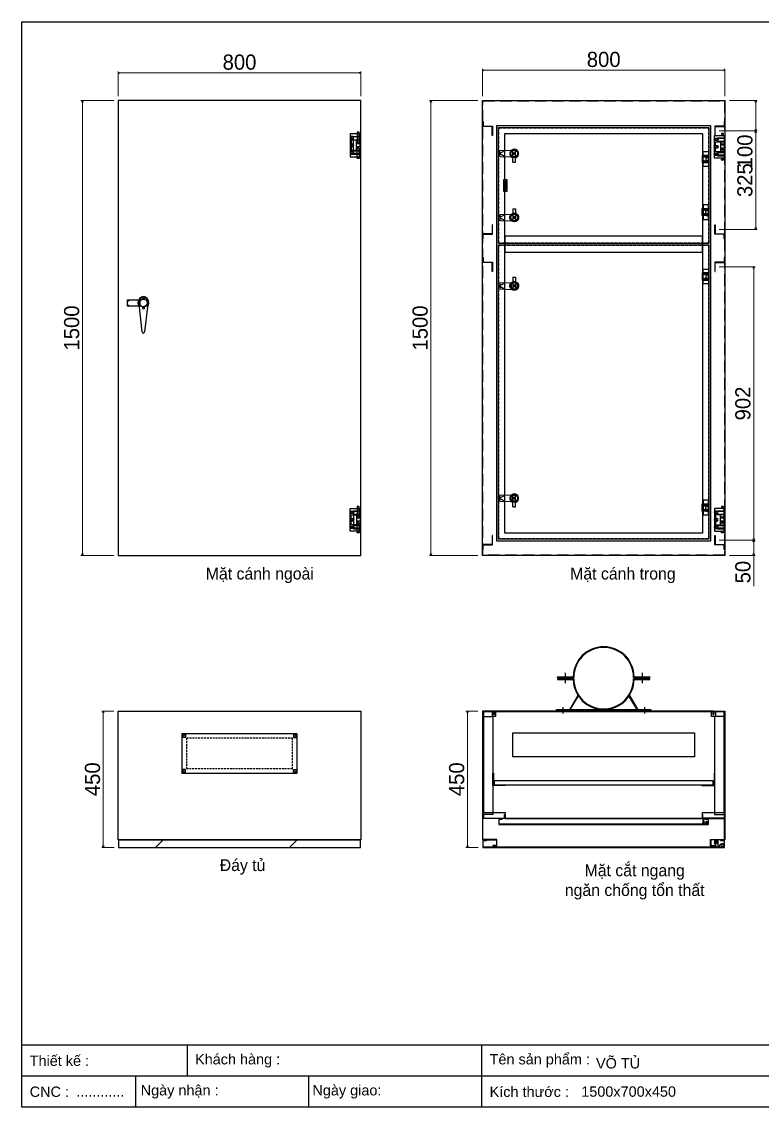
# Model space of a CAD drawing. Header units: millimetres. Extents: x 0 to 5063, y 0 to 3580.
# Drawn here: x 0 to 2443, y 0 to 3580 of the extents above; entities that cross this region are included whole.
import ezdxf

# ---------------------------------------------------------------- set-up
doc = ezdxf.new("R2010")
doc.units = ezdxf.units.MM
for name, pattern in [('HIDDEN', [9.525, 6.35, -3.175]), ('HIDDEN2', [4.7625, 3.175, -1.5875]), ('HIDDENX2', [19.05, 12.7, -6.35])]:
    doc.linetypes.add(name, pattern=pattern)
for name, color, linetype in [('DIM', 253, 'Continuous'), ('Ghi chu', 7, 'Continuous'), ('HEATER', 1, 'Continuous')]:
    doc.layers.add(name, color=color, linetype=linetype)
doc.styles.add('Arial', font='arial.ttf')
doc.dimstyles.new('CNC', dxfattribs={"dimtxt": 50, "dimasz": 5, "dimexe": 5, "dimexo": 15, "dimgap": 10, "dimtad": 1, "dimdec": 0, "dimtxsty": 'Standard', "dimblk": 'OPEN30', "dimcen": 10, "dimclrd": 5, "dimclre": 5, "dimclrt": 3, "dimazin": 3, "dimtfac": 1, "dimtdec": 0, "dimtmove": 0, "dimatfit": 3, "dimldrblk": 'ARCHTICK', "dimlwd": 9, "dimlwe": 9})

# ---------------------------------------------------------------- blocks, each defined once
blk = doc.blocks.new('*D3')
at = {"color": 5, "lineweight": 9, "ltscale": 3, "transparency": 16777216}
for p, q in [((1519.8, 3334.9), (1519.8, 3424.8)), ((1524.8, 3419.8), (2314.8, 3419.8)), ((2319.8, 3334.9), (2319.8, 3424.8))]:
    blk.add_line(p, q, dxfattribs=at)
at = {"color": 0, "linetype": 'ByBlock', "lineweight": -2}
for p, q in [((1519.8, 3419.8), (1524.8, 3421.1)), ((1524.8, 3418.5), (1519.8, 3419.8)), ((1519.8, 3419.8), (1524.8, 3419.8)), ((2314.8, 3421.1), (2319.8, 3419.8)), ((2319.8, 3419.8), (2314.8, 3418.5)), ((2319.8, 3419.8), (2314.8, 3419.8))]:
    blk.add_line(p, q, dxfattribs=at)
at = {"layer": 'Defpoints', "color": 0, "ltscale": 3, "transparency": 16777216}
for p in [(2319.8, 3419.8), (1519.8, 3319.9), (2319.8, 3319.9)]:
    blk.add_point(p, dxfattribs=at)
at = {"color": 3, "ltscale": 3, "transparency": 16777216, "insert": (1919.8, 3455.3), "char_height": 50, "attachment_point": 5}
blk.add_mtext('800', dxfattribs=at)
blk = doc.blocks.new('_ArchTick')
at = {"color": 0, "const_width": 0.15}
blk.add_lwpolyline([(-0.5, -0.5), (0.5, 0.5)], dxfattribs=at)
blk = doc.blocks.new('_Open30')
at = {"color": 0, "linetype": 'ByBlock', "lineweight": -2}
for p, q in [((-1, 0.27), (0, 0)), ((0, 0), (-1, -0.27)), ((0, 0), (-1, 0))]:
    blk.add_line(p, q, dxfattribs=at)
blk = doc.blocks.new('*D4')
at = {"color": 5, "lineweight": 9, "ltscale": 3, "transparency": 16777216}
for p, q in [((1504.8, 3319.9), (1345, 3319.9)), ((1350, 3314.9), (1350, 1824.9)), ((1504.8, 1819.9), (1345, 1819.9))]:
    blk.add_line(p, q, dxfattribs=at)
at = {"color": 0, "linetype": 'ByBlock', "lineweight": -2}
for p, q in [((1348.6, 3314.9), (1350, 3319.9)), ((1350, 3319.9), (1351.3, 3314.9)), ((1350, 3319.9), (1350, 3314.9)), ((1350, 1819.9), (1348.6, 1824.9)), ((1351.3, 1824.9), (1350, 1819.9)), ((1350, 1819.9), (1350, 1824.9))]:
    blk.add_line(p, q, dxfattribs=at)
at = {"layer": 'Defpoints', "color": 0, "ltscale": 3, "transparency": 16777216}
for p in [(1519.8, 3319.9), (1350, 1819.9), (1519.8, 1819.9)]:
    blk.add_point(p, dxfattribs=at)
at = {"color": 3, "ltscale": 3, "transparency": 16777216, "insert": (1314.5, 2569.9), "char_height": 50, "attachment_point": 5, "rotation": 90}
blk.add_mtext('1500', dxfattribs=at)
blk = doc.blocks.new('ovan6x9')
at = {"color": 2}
for p, q in [((2, 6), (8, 6)), ((2, 0), (8, 0))]:
    blk.add_line(p, q, dxfattribs=at)
for centre, start, end in [((2, 3), 90, 270), ((8, 3), 270, 90)]:
    blk.add_arc(centre, 3, start, end, dxfattribs=at)
blk = doc.blocks.new('HL036-1-1')
at = {"color": 1}
blk.add_line((9.5, 36.2), (9.5, 12.2), dxfattribs=at)
for points in [[(-2.5, 12.2), (17.5, 12.2), (17.5, 36.2), (-2.5, 36.2)], [(0, 48.5), (17.5, 48.5), (17.5, 0), (0, 0)]]:
    blk.add_lwpolyline(points, close=True, dxfattribs=at)
for centre, radius in [((3.5, 31.8), 2), ((3.5, 16.8), 2), ((12.7, 32.5), 2.5), ((12.7, 16), 2.5)]:
    blk.add_circle(centre, radius, dxfattribs=at)
blk = doc.blocks.new('*D5')
at = {"color": 5, "lineweight": 9, "ltscale": 3, "transparency": 16777216}
for p, q in [((2334.8, 3319.9), (2426.3, 3319.9)), ((2421.3, 3314.9), (2421.3, 3224.9)), ((2301.2, 3219.9), (2426.3, 3219.9)), ((2421.3, 3219.9), (2421.3, 3089.3))]:
    blk.add_line(p, q, dxfattribs=at)
at = {"color": 0, "linetype": 'ByBlock', "lineweight": -2}
for p, q in [((2420, 3314.9), (2421.3, 3319.9)), ((2421.3, 3319.9), (2422.7, 3314.9)), ((2421.3, 3319.9), (2421.3, 3314.9)), ((2421.3, 3219.9), (2420, 3224.9)), ((2422.7, 3224.9), (2421.3, 3219.9)), ((2421.3, 3219.9), (2421.3, 3224.9))]:
    blk.add_line(p, q, dxfattribs=at)
at = {"layer": 'Defpoints', "color": 0, "ltscale": 3, "transparency": 16777216}
for p in [(2319.8, 3319.9), (2286.2, 3219.9), (2421.3, 3219.9)]:
    blk.add_point(p, dxfattribs=at)
at = {"color": 3, "ltscale": 3, "transparency": 16777216, "insert": (2385.8, 3152.1), "char_height": 50, "attachment_point": 5, "rotation": 90}
blk.add_mtext('100', dxfattribs=at)
blk = doc.blocks.new('*D6')
at = {"color": 5, "lineweight": 9, "ltscale": 3, "transparency": 16777216}
for p, q in [((2301.2, 3219.9), (2426.3, 3219.9)), ((2421.3, 3214.9), (2421.3, 2899.9)), ((2301.2, 2894.9), (2426.3, 2894.9))]:
    blk.add_line(p, q, dxfattribs=at)
at = {"color": 0, "linetype": 'ByBlock', "lineweight": -2}
for p, q in [((2420, 3214.9), (2421.3, 3219.9)), ((2421.3, 3219.9), (2422.7, 3214.9)), ((2421.3, 3219.9), (2421.3, 3214.9)), ((2421.3, 2894.9), (2420, 2899.9)), ((2422.7, 2899.9), (2421.3, 2894.9)), ((2421.3, 2894.9), (2421.3, 2899.9))]:
    blk.add_line(p, q, dxfattribs=at)
at = {"layer": 'Defpoints', "color": 0, "ltscale": 3, "transparency": 16777216}
for p in [(2286.2, 3219.9), (2286.2, 2894.9), (2421.3, 2894.9)]:
    blk.add_point(p, dxfattribs=at)
at = {"color": 3, "ltscale": 3, "transparency": 16777216, "insert": (2385.8, 3057.4), "char_height": 50, "attachment_point": 5, "rotation": 90}
blk.add_mtext('325', dxfattribs=at)
blk = doc.blocks.new('*D7')
at = {"color": 5, "lineweight": 9, "ltscale": 3, "transparency": 16777216}
for p, q in [((2301.2, 1869.9), (2419.7, 1869.9)), ((2414.7, 1864.9), (2414.7, 1824.9)), ((2334.8, 1819.9), (2419.7, 1819.9)), ((2414.7, 1819.9), (2414.7, 1719))]:
    blk.add_line(p, q, dxfattribs=at)
at = {"color": 0, "linetype": 'ByBlock', "lineweight": -2}
for p, q in [((2413.4, 1864.9), (2414.7, 1869.9)), ((2414.7, 1869.9), (2416.1, 1864.9)), ((2414.7, 1869.9), (2414.7, 1864.9)), ((2414.7, 1819.9), (2413.4, 1824.9)), ((2416.1, 1824.9), (2414.7, 1819.9)), ((2414.7, 1819.9), (2414.7, 1824.9))]:
    blk.add_line(p, q, dxfattribs=at)
at = {"layer": 'Defpoints', "color": 0, "ltscale": 3, "transparency": 16777216}
for p in [(2286.2, 1869.9), (2414.7, 1869.9), (2319.8, 1819.9)]:
    blk.add_point(p, dxfattribs=at)
at = {"color": 3, "ltscale": 3, "transparency": 16777216, "insert": (2379.2, 1764.8), "char_height": 50, "attachment_point": 5, "rotation": 90}
blk.add_mtext('50', dxfattribs=at)
blk = doc.blocks.new('*D8')
at = {"color": 5, "lineweight": 9, "ltscale": 3, "transparency": 16777216}
for p, q in [((2301.2, 2771.9), (2419.7, 2771.9)), ((2414.7, 1874.9), (2414.7, 2766.9)), ((2301.2, 1869.9), (2419.7, 1869.9))]:
    blk.add_line(p, q, dxfattribs=at)
at = {"color": 0, "linetype": 'ByBlock', "lineweight": -2}
for p, q in [((2413.4, 2766.9), (2414.7, 2771.9)), ((2414.7, 2771.9), (2416.1, 2766.9)), ((2414.7, 2771.9), (2414.7, 2766.9)), ((2414.7, 1869.9), (2413.4, 1874.9)), ((2416.1, 1874.9), (2414.7, 1869.9)), ((2414.7, 1869.9), (2414.7, 1874.9))]:
    blk.add_line(p, q, dxfattribs=at)
at = {"layer": 'Defpoints', "color": 0, "ltscale": 3, "transparency": 16777216}
for p in [(2286.2, 2771.9), (2414.7, 2771.9), (2286.2, 1869.9)]:
    blk.add_point(p, dxfattribs=at)
at = {"color": 3, "ltscale": 3, "transparency": 16777216, "insert": (2379.2, 2320.9), "char_height": 50, "attachment_point": 5, "rotation": 90}
blk.add_mtext('902', dxfattribs=at)
blk = doc.blocks.new('HL011-1-6')
at = {"color": 1}
for p, q in [((29.5, 81), (22.5, 81)), ((22.5, 81), (22.5, 78)), ((23.5, 78), (22.5, 78)), ((23.5, 75), (22.5, 75)), ((23.5, 75), (23.5, 78)), ((29.5, 78), (28.5, 78)), ((28.5, 75), (28.5, 78)), ((28.5, 75), (29.5, 75)), ((29.5, 78), (29.5, 81)), ((11, 56), (11, 54)), ((11, 56), (32, 56)), ((20, 54), (20, 21)), ((20, 47), (32, 47)), ((32, 42.5), (20, 42.5)), ((22.5, 56), (22.5, 54)), ((23.1, 47), (24, 44)), ((24, 44), (28, 44)), ((28.9, 47), (28, 44)), ((29.5, 54), (29.5, 56)), ((11, 21), (11, 19)), ((11, 19), (32, 19)), ((32, 32.5), (20, 32.5)), ((20, 28), (32, 28)), ((22.5, 19), (22.5, 21)), ((23.5, 0), (22.5, 0)), ((23.1, 28), (24, 31)), ((23.5, 0), (23.5, -3)), ((24, 31), (28, 31)), ((28.9, 28), (28, 31)), ((28.5, 0), (28.5, -3)), ((28.5, 0), (29.5, 0)), ((29.5, 21), (29.5, 19)), ((22.5, -6), (22.5, -3)), ((23.5, -3), (22.5, -3)), ((29.5, -6), (22.5, -6)), ((29.5, -3), (28.5, -3)), ((29.5, -3), (29.5, -6))]:
    blk.add_line(p, q, dxfattribs=at)
for points in [[(32, 19), (32, 0), (0, 0), (0, 75), (32, 75), (32, 56)], [(32, 28), (32, 21), (3, 21), (3, 54), (32, 54), (32, 47)], [(32, 42.5), (32, 32.5)]]:
    blk.add_lwpolyline(points, dxfattribs=at)
for points in [[(10, 67), (32, 67), (32, 65), (10, 65)], [(10, 8), (32, 8), (32, 10), (10, 10)]]:
    blk.add_lwpolyline(points, close=True, dxfattribs=at)
for centre in [(5.5, 62.5), (5.5, 37.5), (5.5, 12.5)]:
    blk.add_circle(centre, 3, dxfattribs=at)
blk = doc.blocks.new('*D9')
at = {"color": 0, "linetype": 'ByBlock', "lineweight": -2}
for p, q in [((318.5, 3410.9), (323.5, 3412.2)), ((323.5, 3409.6), (318.5, 3410.9)), ((318.5, 3410.9), (323.5, 3410.9)), ((1113.5, 3412.2), (1118.5, 3410.9)), ((1118.5, 3410.9), (1113.5, 3409.6)), ((1118.5, 3410.9), (1113.5, 3410.9))]:
    blk.add_line(p, q, dxfattribs=at)
at = {"layer": 'Defpoints', "color": 0, "transparency": 16777216}
for p in [(1118.5, 3410.9), (318.5, 3319.9), (1118.5, 3319.9)]:
    blk.add_point(p, dxfattribs=at)
at = {"layer": 'DIM', "color": 5, "lineweight": 9, "transparency": 16777216}
for p, q in [((318.5, 3334.9), (318.5, 3415.9)), ((323.5, 3410.9), (1113.5, 3410.9)), ((1118.5, 3334.9), (1118.5, 3415.9))]:
    blk.add_line(p, q, dxfattribs=at)
at = {"layer": 'DIM', "color": 3, "transparency": 16777216, "insert": (718.5, 3446.4), "char_height": 50, "attachment_point": 5}
blk.add_mtext('800', dxfattribs=at)
blk = doc.blocks.new('*D10')
at = {"color": 0, "linetype": 'ByBlock', "lineweight": -2}
for p, q in [((199.2, 3314.9), (200.5, 3319.9)), ((200.5, 3319.9), (201.9, 3314.9)), ((200.5, 3319.9), (200.5, 3314.9)), ((200.5, 1819.9), (199.2, 1824.9)), ((201.9, 1824.9), (200.5, 1819.9)), ((200.5, 1819.9), (200.5, 1824.9))]:
    blk.add_line(p, q, dxfattribs=at)
at = {"layer": 'Defpoints', "color": 0, "transparency": 16777216}
for p in [(318.5, 3319.9), (200.5, 1819.9), (318.5, 1819.9)]:
    blk.add_point(p, dxfattribs=at)
at = {"layer": 'DIM', "color": 5, "lineweight": 9, "transparency": 16777216}
for p, q in [((303.5, 3319.9), (195.5, 3319.9)), ((200.5, 3314.9), (200.5, 1824.9)), ((303.5, 1819.9), (195.5, 1819.9))]:
    blk.add_line(p, q, dxfattribs=at)
at = {"layer": 'DIM', "color": 3, "transparency": 16777216, "insert": (165, 2569.9), "char_height": 50, "attachment_point": 5, "rotation": 90}
blk.add_mtext('1500', dxfattribs=at)
blk = doc.blocks.new('MS308-2-1')
at = {"color": 1}
for p, q in [((-53, 4.6), (-46, 10)), ((-13.3, -14.2), (-13.3, 6.7)), ((-12.3, 6.7), (-12.3, -6.9)), ((12.3, 6.7), (12.3, -6.9)), ((13.3, 6.7), (13.3, -14.2)), ((-53, -4.6), (-46, -10)), ((-4, -95), (-13.3, -14.2)), ((13.3, -14.2), (4, -95))]:
    blk.add_line(p, q, dxfattribs=at)
blk.add_lwpolyline([(-15.8, -10), (-53, -10), (-53, 10), (-15.8, 10)], dxfattribs=at)
for centre, radius, start, end in [((0, 6.7), 13.3, 0, 180), ((0, 6.7), 12.3, 0, 180), ((0, 5.9), 17.7, 226.184, 313.816), ((0, -95), 4, 180, 0)]:
    blk.add_arc(centre, radius, start, end, dxfattribs=at)
blk.add_ellipse((0, 0), major_axis=(0, 21), ratio=0.857143, start_param=3.972003, end_param=8.594367, dxfattribs=at)
blk = doc.blocks.new('HL011-1-3')
at = {"color": 1}
for p, q in [((29.5, 81), (22.5, 81)), ((22.5, 81), (22.5, 78)), ((23.5, 78), (22.5, 78)), ((22.5, 75), (22.5, 49)), ((23.5, 75), (22.5, 75)), ((23.5, 75), (23.5, 78)), ((29.5, 78), (28.5, 78)), ((28.5, 75), (28.5, 78)), ((28.5, 75), (29.5, 75)), ((29.5, 78), (29.5, 81)), ((29.5, 49), (29.5, 75)), ((11, 56), (11, 19)), ((11, 56), (32, 56)), ((20, 54), (20, 21)), ((20, 47), (32, 47)), ((32, 42.5), (20, 42.5)), ((22.5, 49), (24, 44)), ((24, 44), (28, 44)), ((29.5, 49), (28, 44)), ((11, 19), (32, 19)), ((32, 32.5), (20, 32.5)), ((20, 28), (32, 28)), ((22.5, 26), (24, 31)), ((22.5, 0), (22.5, 26)), ((23.5, 0), (22.5, 0)), ((23.5, 0), (23.5, -3)), ((24, 31), (28, 31)), ((29.5, 26), (28, 31)), ((28.5, 0), (28.5, -3)), ((28.5, 0), (29.5, 0)), ((29.5, 26), (29.5, 0)), ((22.5, -6), (22.5, -3)), ((23.5, -3), (22.5, -3)), ((29.5, -6), (22.5, -6)), ((29.5, -3), (28.5, -3)), ((29.5, -3), (29.5, -6))]:
    blk.add_line(p, q, dxfattribs=at)
for points in [[(32, 19), (32, 0), (0, 0), (0, 75), (32, 75), (32, 56)], [(32, 28), (32, 21), (3, 21), (3, 54), (32, 54), (32, 47)], [(32, 42.5), (32, 32.5)]]:
    blk.add_lwpolyline(points, dxfattribs=at)
for points in [[(10, 67), (32, 67), (32, 65), (10, 65)], [(10, 8), (32, 8), (32, 10), (10, 10)]]:
    blk.add_lwpolyline(points, close=True, dxfattribs=at)
for centre in [(5.5, 62.5), (5.5, 37.5), (5.5, 12.5)]:
    blk.add_circle(centre, 3, dxfattribs=at)
blk = doc.blocks.new('SDGFGHGHG')
at = {"layer": 'HEATER'}
for p, q in [((860892.9, 570780.5), (860931.6, 570782)), ((860892.9, 570760.5), (860892.9, 570780.5)), ((860892.9, 570771.9), (860906.3, 570778.7)), ((860892.9, 570769.1), (860906.3, 570762.4)), ((860892.9, 570760.5), (860931.6, 570759.1)), ((860935.9, 570742), (860935.9, 570784.3)), ((860937.5, 570771.3), (860939.5, 570771.3)), ((860937.5, 570769.8), (860939.5, 570769.8)), ((860939.5, 570773.5), (860939.5, 570771.3)), ((860939.5, 570769.8), (860939.5, 570767.6)), ((860941.3, 570773.5), (860941.3, 570771.3)), ((860941.3, 570771.3), (860943.4, 570771.3)), ((860941.3, 570769.8), (860941.3, 570767.6)), ((860941.3, 570769.8), (860943.4, 570769.8)), ((860944.9, 570742), (860944.9, 570784.3)), ((860935.9, 570742), (860944.9, 570742))]:
    blk.add_line(p, q, dxfattribs=at)
blk.add_circle((860940.4, 570770.5), 3.08, dxfattribs=at)
blk.add_arc((860940.4, 570770.5), 14.5, 288.08, 251.92, dxfattribs=at)
blk = doc.blocks.new('SĐFHGGH')
at = {"layer": 'HEATER'}
for points in [[(860943.4, 570717), (860943.4, 570718.4), (860937.4, 570718.4), (860937.4, 570717)], [(860928.8, 570702.4), (860927.4, 570702.4), (860927.4, 570708.4), (860928.8, 570708.4)], [(860943.4, 570693.8), (860943.4, 570692.4), (860937.4, 570692.4), (860937.4, 570693.8)], [(860952.1, 570702.4), (860953.4, 570702.4), (860953.4, 570708.4), (860952.1, 570708.4)]]:
    blk.add_lwpolyline(points, dxfattribs=at)
for start, end in [(104.4775, 165.5225), (14.4775, 75.5225), (194.4775, 255.5225), (284.4775, 345.5225)]:
    blk.add_arc((860940.4, 570705.4), 12, start, end, dxfattribs=at)
blk = doc.blocks.new('MS722')
for name, p in [('SDGFGHGHG', (-860940.4, -570770.5)), ('SĐFHGGH', (-860940.4, -570705.4))]:
    blk.add_blockref(name, p)
blk = doc.blocks.new('KHUNG CHUẨN')
at = {"color": 7}
for p, q in [((19889.2, -28535.2), (16919.2, -28535.2)), ((17239.2, -28535.2), (17239.2, -28595.2)), ((17809.2, -28535.2), (17809.2, -28655.2)), ((18939.2, -28595.2), (16919.2, -28595.2)), ((17139.2, -28595.2), (17139.2, -28655.2)), ((17474.2, -28595.2), (17474.2, -28655.2))]:
    blk.add_line(p, q, dxfattribs=at)
blk.add_lwpolyline([(16919.2, -26555.2), (19889.2, -26555.2), (19889.2, -28655.2), (16919.2, -28655.2)], close=True, dxfattribs=at)
at = {"color": 2, "char_height": 20, "attachment_point": 4, "style": 'Arial'}
for s, insert, width in [('  Thiết kế :', (16919.2, -28565.2), 917.634), ('  Khách hàng :', (17239.2, -28565.2), 917.634), ('  Tên sản phẩm :', (17809.2, -28565.2), 917.634), ('  CNC :', (16919.2, -28625.2), 917.634), ('  Ngày nhận :', (17134, -28625.2), 556.651), ('  Ngày giao:', (17466.3, -28625.2), 556.651), ('  Kích thước :', (17809.2, -28625.2), 917.634)]:
    blk.add_mtext(s, dxfattribs=dict(at, insert=insert, width=width))
at = {"color": 3, "style": 'Arial'}
for tag, p in [('#01', (17055.6, -28580.1)), ('#02', (17431.4, -28580.1)), ('#03', (18030.6, -28580.1)), ('#08', (18751.7, -28580.1)), ('#10', (19064.8, -28580.1)), ('#04', (17024.8, -28634.6)), ('#05', (17308.5, -28633)), ('#06', (17632.7, -28633.7)), ('#07', (18002, -28634.7)), ('#09', (18753.8, -28632.6)), ('#11', (19060.3, -28625.7)), ('#12', (19806.5, -28628.9))]:
    blk.add_attdef(tag, p, '', height=20, dxfattribs=at)
blk = doc.blocks.new('*D12')
at = {"color": 0, "linetype": 'ByBlock', "lineweight": -2}
for p, q in [((267.9, 1301.8), (269.2, 1306.8)), ((269.2, 1306.8), (270.6, 1301.8)), ((269.2, 1306.8), (269.2, 1301.8)), ((269.2, 856.8), (267.9, 861.8)), ((270.6, 861.8), (269.2, 856.8)), ((269.2, 856.8), (269.2, 861.8))]:
    blk.add_line(p, q, dxfattribs=at)
at = {"layer": 'Defpoints', "color": 0, "transparency": 16777216}
for p in [(318.5, 1306.8), (269.2, 856.8), (319.5, 856.8)]:
    blk.add_point(p, dxfattribs=at)
at = {"layer": 'DIM', "color": 5, "lineweight": 9, "transparency": 16777216}
for p, q in [((303.5, 1306.8), (264.2, 1306.8)), ((269.2, 1301.8), (269.2, 861.8)), ((304.5, 856.8), (264.2, 856.8))]:
    blk.add_line(p, q, dxfattribs=at)
at = {"layer": 'DIM', "color": 3, "transparency": 16777216, "insert": (233.7, 1081.8), "char_height": 50, "attachment_point": 5, "rotation": 90}
blk.add_mtext('450', dxfattribs=at)
blk = doc.blocks.new('*D13')
at = {"color": 0, "linetype": 'ByBlock', "lineweight": -2}
for p, q in [((1469.2, 1301.8), (1470.5, 1306.8)), ((1470.5, 1306.8), (1471.9, 1301.8)), ((1470.5, 1306.8), (1470.5, 1301.8)), ((1470.5, 856.8), (1469.2, 861.8)), ((1471.9, 861.8), (1470.5, 856.8)), ((1470.5, 856.8), (1470.5, 861.8))]:
    blk.add_line(p, q, dxfattribs=at)
at = {"layer": 'Defpoints', "color": 0, "transparency": 16777216}
for p in [(1519.8, 1306.8), (1470.5, 856.8), (1520.8, 856.8)]:
    blk.add_point(p, dxfattribs=at)
at = {"layer": 'DIM', "color": 5, "lineweight": 9, "transparency": 16777216}
for p, q in [((1504.8, 1306.8), (1465.5, 1306.8)), ((1470.5, 1301.8), (1470.5, 861.8)), ((1505.8, 856.8), (1465.5, 856.8))]:
    blk.add_line(p, q, dxfattribs=at)
at = {"layer": 'DIM', "color": 3, "transparency": 16777216, "insert": (1435, 1081.8), "char_height": 50, "attachment_point": 5, "rotation": 90}
blk.add_mtext('450', dxfattribs=at)
blk = doc.blocks.new('HL011-1-4')
h = blk.add_hatch()
h.set_pattern_fill('ANSI31', color=2, scale=0.5, style=0)
h.paths.add_polyline_path([(2.5, 0), (8.5, 0), (8.5, 12), (2.5, 12)])
at = {"color": 1}
for p, q in [((7, 23.5), (0, 10)), ((0, 0), (0, 10)), ((11, 0), (0, 0)), ((7, 23.5), (26, 23.5)), ((11, 0), (11, 19.5)), ((11, 19.5), (17, 19.5)), ((17, 19.5), (21.2, 13.9))]:
    blk.add_line(p, q, dxfattribs=at)
at = {"color": 2}
blk.add_lwpolyline([(2.5, 0), (2.5, 12), (8.5, 12), (8.5, 0)], dxfattribs=at)
at = {"color": 1}
blk.add_lwpolyline([(5.7, 21), (3, 21), (3, 23.5), (7, 23.5)], dxfattribs=at)
blk.add_circle((26, 17.5), 3.5, dxfattribs=at)
blk.add_arc((26, 17.5), 6, 216.8699, 90, dxfattribs=at)
blk = doc.blocks.new('HL036-1-2')
at = {"layer": 'Ghi chu', "color": 1}
for p, q in [((-3, 17.8), (-18.9, 17.8)), ((-18.9, 15.8), (-18.9, 17.8)), ((-12.1, 15.8), (-18.9, 15.8)), ((-16.4, 1), (-16.4, 14)), ((-15.6, 15), (-3.9, 17.7)), ((0, 0), (-15.4, 0)), ((-14.4, 3), (-14.4, 11.9)), ((0, 2), (-13.4, 2)), ((-13.1, 12.8), (-4.3, 9.8)), ((-6.2, 2), (-6.2, 0)), ((-1.2, 2), (-1.2, 0)), ((0, 0), (0, 2))]:
    blk.add_line(p, q, dxfattribs=at)
for radius in [4.1, 2.1]:
    blk.add_circle((-3, 13.7), radius, dxfattribs=at)
for centre, start, end in [((-15.4, 14), 102.9616, 180), ((-15.4, 1), 180, 270), ((-13.4, 11.9), 71.3254, 180), ((-13.4, 3), 180, 270)]:
    blk.add_arc(centre, 1, start, end, dxfattribs=at)
blk = doc.blocks.new('2565')
at = {"color": 5}
for p, q in [((168377, -2431.2), (168377, -2429.1)), ((168377, -2429.1), (168428.9, -2429.1)), ((168431, -2431.2), (168377, -2431.2)), ((168682.1, -2431.2), (168628.1, -2431.2)), ((168630.2, -2429.1), (168682.1, -2429.1)), ((168682.1, -2429.1), (168682.1, -2431.2)), ((168377, -2436.4), (168377, -2438.4)), ((168431, -2436.4), (168377, -2436.4)), ((168377, -2438.4), (168428.9, -2438.4)), ((168682.1, -2436.4), (168628.1, -2436.4)), ((168630.2, -2438.4), (168682.1, -2438.4)), ((168682.1, -2438.4), (168682.1, -2436.4)), ((168444.3, -2491.4), (168417.6, -2535.9)), ((168419.4, -2537), (168446.1, -2492.5)), ((168446.1, -2492.5), (168444.3, -2491.4)), ((168613.1, -2492.5), (168614.9, -2491.4)), ((168639.8, -2537), (168613.1, -2492.5)), ((168614.9, -2491.4), (168641.5, -2535.9)), ((168373.9, -2537), (168685.2, -2537)), ((168373.9, -2539.1), (168373.9, -2537)), ((168685.2, -2539.1), (168373.9, -2539.1)), ((168373.9, -2540.1), (168685.2, -2540.1)), ((168373.9, -2542.2), (168373.9, -2540.1)), ((168417.6, -2535.9), (168419.4, -2537)), ((168641.5, -2535.9), (168639.8, -2537)), ((168685.2, -2537), (168685.2, -2539.1)), ((168685.2, -2540.1), (168685.2, -2542.2)), ((168685.2, -2542.2), (168373.9, -2542.2))]:
    blk.add_line(p, q, dxfattribs=at)
at = {"color": 2}
for p, q in [((168403, -2416.6), (168403, -2450.9)), ((168656.1, -2416.6), (168656.1, -2450.9)), ((168394.7, -2529.2), (168394.7, -2550)), ((168664.5, -2529.2), (168664.5, -2550))]:
    blk.add_line(p, q, dxfattribs=at)
at = {"color": 5}
for centre, radius, start, end in [((168529.6, -2431.2), 100.7, 1.1814, 178.8186), ((168529.6, -2431.2), 98.6, 0, 180), ((168529.6, -2436.4), 100.7, 181.1814, 358.8186), ((168529.6, -2436.4), 98.6, 180, 0)]:
    blk.add_arc(centre, radius, start, end, dxfattribs=at)

msp = doc.modelspace()

# ---------------------------------------------------------------- hatches: boundary and pattern name
at = {"ltscale": 3}
h = msp.add_hatch(dxfattribs=at)
h.set_pattern_fill('ANSI31', color=256, style=0)
h.set_pattern_definition([(45, (239267.57582, -57687.41333), (-0.0883883476, 0.0883883476), [])])
h.paths.add_polyline_path([(1593.4, 3054.8), (1595.4, 3054.8), (1595.4, 3024.8), (1593.4, 3024.8)])
h = msp.add_hatch(dxfattribs=at)
h.set_pattern_fill('ANSI31', color=256, scale=200, style=0)
h.set_pattern_definition([(45, (26817775.5, 23329523.3), (-3535.5339, 3535.5339), [])])
h.paths.add_polyline_path([(528.5, 1231.8), (528.5, 1101.8), (908.5, 1101.8), (908.5, 1231.8)], flags=16)
h.paths.add_polyline_path([(318.5, 1306.8), (1118.5, 1306.8), (1118.5, 881.8), (318.5, 881.8)])
h = msp.add_hatch(dxfattribs=at)
h.set_pattern_fill('ANSI31', color=256, scale=100, angle=75, style=0)
h.set_pattern_definition([(195, (-7798760.2, 15963809), (323.52381, -1207.40728), [])])
h.paths.add_polyline_path([(528.5, 1231.8), (528.5, 1101.8), (908.5, 1101.8), (908.5, 1231.8)])
h = msp.add_hatch(dxfattribs=at)
h.set_pattern_fill('ANSI31', color=256, scale=50, angle=90, style=0)
h.set_pattern_definition([(225, (-5829880.84, 6704443.88), (220.970869, -220.970869), [])])
h.paths.add_polyline_path([(1117.5, 880.8), (319.5, 880.8), (319.5, 856.8), (1117.5, 856.8)])

# ---------------------------------------------------------------- linework, layer by layer
for points in [[(318.5, 1819.9), (1118.5, 1819.9), (1118.5, 3319.9), (318.5, 3319.9)], [(528.5, 1231.8), (528.5, 1101.8), (908.5, 1101.8), (908.5, 1231.8)]]:
    msp.add_lwpolyline(points, close=True)
for points in [[(1519.8, 3319.9), (2319.8, 3319.9), (2319.8, 1819.9), (1519.8, 1819.9)], [(1567.2, 3237.5), (2272.4, 3237.5), (2272.4, 1867.3), (1567.2, 1867.3)], [(1593.4, 3054.8), (1595.4, 3054.8), (1595.4, 3024.8), (1593.4, 3024.8)], [(318.5, 1306.8), (1118.5, 1306.8), (1118.5, 881.8), (318.5, 881.8)], [(1117.5, 880.8), (319.5, 880.8), (319.5, 856.8), (1117.5, 856.8)]]:
    msp.add_lwpolyline(points, close=True, dxfattribs=at)
at = {"linetype": 'HIDDENX2', "ltscale": 3}
msp.add_lwpolyline([(1521, 3318.7), (2318.6, 3318.7), (2318.6, 1821.1), (1521, 1821.1)], close=True, dxfattribs=at)
at = {"color": 8}
for points in [[(1552.2, 3204.3), (1552.2, 3234.3), (1521, 3234.3), (1521, 3250.5), (1522.2, 3250.5), (1522.2, 3235.5), (1553.4, 3235.5), (1553.4, 3204.3)], [(2287.4, 3204.3), (2287.4, 3234.3), (2318.6, 3234.3), (2318.6, 3250.5), (2317.4, 3250.5), (2317.4, 3235.5), (2286.2, 3235.5), (2286.2, 3204.3)], [(1552.2, 2910.5), (1552.2, 2880.5), (1521, 2880.5), (1521, 2864.3), (1522.2, 2864.3), (1522.2, 2879.3), (1553.4, 2879.3), (1553.4, 2910.5)], [(2287.4, 2910.5), (2287.4, 2880.5), (2318.6, 2880.5), (2318.6, 2864.3), (2317.4, 2864.3), (2317.4, 2879.3), (2286.2, 2879.3), (2286.2, 2910.5)], [(1552.2, 2756.3), (1552.2, 2786.3), (1521, 2786.3), (1521, 2802.5), (1522.2, 2802.5), (1522.2, 2787.5), (1553.4, 2787.5), (1553.4, 2756.3)], [(2287.4, 2756.3), (2287.4, 2786.3), (2318.6, 2786.3), (2318.6, 2802.5), (2317.4, 2802.5), (2317.4, 2787.5), (2286.2, 2787.5), (2286.2, 2756.3)], [(1552.2, 1885.5), (1552.2, 1855.5), (1521, 1855.5), (1521, 1839.3), (1522.2, 1839.3), (1522.2, 1854.3), (1553.4, 1854.3), (1553.4, 1885.5)], [(2287.4, 1885.5), (2287.4, 1855.5), (2318.6, 1855.5), (2318.6, 1839.3), (2317.4, 1839.3), (2317.4, 1854.3), (2286.2, 1854.3), (2286.2, 1885.5)]]:
    msp.add_lwpolyline(points, close=True, dxfattribs=at)
at = {"color": 6, "ltscale": 3}
for points in [[(1573.2, 3231.5), (2266.4, 3231.5), (2266.4, 2848.1), (1573.2, 2848.1)], [(1573.2, 2844.1), (2266.4, 2844.1), (2266.4, 1873.3), (1573.2, 1873.3)]]:
    msp.add_lwpolyline(points, close=True, dxfattribs=at)
at = {"color": 6, "linetype": 'HIDDEN2', "ltscale": 3}
for points in [[(1574.4, 3230.3), (2265.2, 3230.3), (2265.2, 2849.3), (1574.4, 2849.3)], [(1574.4, 2842.9), (2265.2, 2842.9), (2265.2, 1874.5), (1574.4, 1874.5)]]:
    msp.add_lwpolyline(points, close=True, dxfattribs=at)
at = {"color": 2}
for points in [[(1087, 3201.4, 1), (1087, 3193.4), (1092, 3193.4, 1), (1092, 3201.4)], [(2288.6, 3188.4, -1), (2288.6, 3196.4), (2293.6, 3196.4, -1), (2293.6, 3188.4)], [(1087, 3176.4, 1), (1087, 3168.4), (1092, 3168.4, 1), (1092, 3176.4)], [(1087, 3151.4, 1), (1087, 3143.4), (1092, 3143.4, 1), (1092, 3151.4)], [(2288.6, 3163.4, -1), (2288.6, 3171.4), (2293.6, 3171.4, -1), (2293.6, 3163.4)], [(2288.6, 3138.4, -1), (2288.6, 3146.4), (2293.6, 3146.4, -1), (2293.6, 3138.4)], [(1087, 1958.4, -1), (1087, 1966.4), (1092, 1966.4, -1), (1092, 1958.4)], [(1087, 1933.4, -1), (1087, 1941.4), (1092, 1941.4, -1), (1092, 1933.4)], [(2288.6, 1966.4, 1), (2288.6, 1958.4), (2293.6, 1958.4, 1), (2293.6, 1966.4)], [(2288.6, 1941.4, 1), (2288.6, 1933.4), (2293.6, 1933.4, 1), (2293.6, 1941.4)], [(1087, 1908.4, -1), (1087, 1916.4), (1092, 1916.4, -1), (1092, 1908.4)], [(2288.6, 1916.4, 1), (2288.6, 1908.4), (2293.6, 1908.4, 1), (2293.6, 1916.4)]]:
    msp.add_lwpolyline(points, format="xyb", close=True, dxfattribs=at)
at = {"color": 3, "ltscale": 3}
for points in [[(1593.4, 3211.3), (2246.2, 3211.3), (2246.2, 1893.5), (1593.4, 1893.5)], [(1593.4, 2819.9), (2246.2, 2819.9), (2246.2, 2872.3), (1593.4, 2872.3)], [(1522.8, 971.8), (1594.3, 971.8), (1594.3, 953.3), (2245.3, 953.3), (2245.3, 971.8), (2316.8, 971.8), (2316.8, 1303.8), (2288.3, 1303.8), (2288.3, 1288.8), (2275.3, 1288.8), (2275.3, 1303.8), (1562.8, 1303.8), (1562.8, 1288.8), (1552.8, 1288.8), (1552.8, 1303.8), (1522.8, 1303.8)]]:
    msp.add_lwpolyline(points, close=True, dxfattribs=at)
at = {"color": 2, "ltscale": 3}
for points in [[(1590.9, 3059.8), (1599.9, 3059.8), (1599.9, 3019.8), (1590.9, 3019.8)], [(1614.7, 2698.5), (1635.2, 2698.5), (1635.2, 2719), (1614.7, 2719)], [(1614.7, 2019), (1635.2, 2019), (1635.2, 1998.5), (1614.7, 1998.5)], [(1619.8, 1235.3), (2219.8, 1235.3), (2219.8, 1155.3), (1619.8, 1155.3)]]:
    msp.add_lwpolyline(points, close=True, dxfattribs=at)
at = {"color": 7}
for points in [[(1554.3, 862.3), (1567.8, 862.3), (1567.8, 883.3), (1521.3, 883.3), (1521.3, 1305.3), (1556.3, 1305.3), (1556.3, 1295.3), (1557.8, 1295.3), (1557.8, 1306.8), (1519.8, 1306.8), (1519.8, 881.8), (1566.3, 881.8), (1566.3, 863.8), (1554.3, 863.8)], [(1559.3, 1295.3), (1559.3, 1305.3), (2280.3, 1305.3), (2280.3, 1295.3), (2281.8, 1295.3), (2281.8, 1306.8), (1557.8, 1306.8), (1557.8, 1295.3)], [(2285.3, 862.3), (2271.8, 862.3), (2271.8, 883.3), (2318.3, 883.3), (2318.3, 1305.3), (2283.3, 1305.3), (2283.3, 1295.3), (2281.8, 1295.3), (2281.8, 1306.8), (2319.8, 1306.8), (2319.8, 881.8), (2273.3, 881.8), (2273.3, 863.8), (2285.3, 863.8)], [(1534.3, 880.8), (1520.8, 880.8), (1520.8, 856.8), (2318.8, 856.8), (2318.8, 880.8), (2305.3, 880.8), (2305.3, 879.3), (2317.3, 879.3), (2317.3, 858.3), (1522.3, 858.3), (1522.3, 879.3), (1534.3, 879.3)]]:
    msp.add_lwpolyline(points, close=True, dxfattribs=at)
at = {"color": 3, "ltscale": 3}
msp.add_lwpolyline([(1521.3, 971.8), (1594.3, 971.8), (1594.3, 951.8), (2245.3, 951.8), (2245.3, 971.8), (2318.3, 971.8), (2318.3, 1305.3), (2288.3, 1305.3), (2288.3, 1288.8), (2275.3, 1288.8), (2275.3, 1305.3), (1562.8, 1305.3), (1562.8, 1288.8), (1552.8, 1288.8), (1552.8, 1305.3), (1521.3, 1305.3), (1521.3, 971.8)], dxfattribs=at)
at = {"color": 44}
for points in [[(1521.3, 1288.8), (1554.3, 1288.8), (1554.3, 965.3), (1521.3, 965.3)], [(2318.3, 1288.8), (2285.3, 1288.8), (2285.3, 965.3), (2318.3, 965.3)], [(1595.8, 1060.8), (1554.3, 1060.8), (1554.3, 1102.3), (1555.8, 1102.3), (1555.8, 1062.3), (1595.8, 1062.3)], [(1559.8, 1077.3), (2279.8, 1077.3), (2279.8, 1062.3), (1559.8, 1062.3)], [(2243.8, 1060.8), (2285.3, 1060.8), (2285.3, 1102.3), (2283.8, 1102.3), (2283.8, 1062.3), (2243.8, 1062.3)]]:
    msp.add_lwpolyline(points, close=True, dxfattribs=at)
at = {"color": 2}
for points in [[(540.4, 1219.9), (531.4, 1219.9), (531.4, 1228.9), (540.4, 1228.9)], [(896.6, 1219.9), (905.6, 1219.9), (905.6, 1228.9), (896.6, 1228.9)], [(540.4, 1113.7), (531.4, 1113.7), (531.4, 1104.7), (540.4, 1104.7)], [(896.6, 1113.7), (905.6, 1113.7), (905.6, 1104.7), (896.6, 1104.7)]]:
    msp.add_lwpolyline(points, close=True, dxfattribs=at)
at = {"color": 2, "linetype": 'HIDDEN'}
msp.add_lwpolyline([(543.5, 1216.8), (543.5, 1116.8), (893.5, 1116.8), (893.5, 1216.8)], close=True, dxfattribs=at)
at = {"color": 3}
for points in [[(1522.8, 965.3), (1522.8, 953.3), (1592.8, 953.3), (1592.8, 965.3), (1594.3, 965.3), (1594.3, 951.8), (1521.3, 951.8), (1521.3, 965.3)], [(2316.8, 965.3), (2316.8, 953.3), (2246.8, 953.3), (2246.8, 965.3), (2245.3, 965.3), (2245.3, 951.8), (2318.3, 951.8), (2318.3, 965.3)]]:
    msp.add_lwpolyline(points, close=True, dxfattribs=at)
at = {"color": 6}
msp.add_lwpolyline([(2254.3, 950), (2264.3, 950), (2264.3, 934), (1575.3, 934), (1575.3, 950), (1585.3, 950), (1585.3, 951.5), (1573.8, 951.5), (1573.8, 932.5), (2265.8, 932.5), (2265.8, 951.5), (2254.3, 951.5)], close=True, dxfattribs=at)
at = {"color": 2}
for centre, radius in [((1624.9, 3145.3), 11), ((1624.9, 2934.3), 11), ((1624.9, 2708.7), 11), ((401.5, 2652.4), 12.5), ((401.5, 2669.4), 3), ((401.5, 2635.4), 3), ((1624.9, 2008.7), 11)]:
    msp.add_circle(centre, radius, dxfattribs=at)
at = {"color": 7}
for centre in [(535.9, 1224.4), (901.1, 1224.4), (535.9, 1109.2), (901.1, 1109.2)]:
    msp.add_circle(centre, 4, dxfattribs=at)

# ---------------------------------------------------------------- block references
at = {"color": 3}
ref = msp.add_blockref('KHUNG CHUẨN', (-28842.9, 48849.5), dxfattribs=dict(at, xscale=1.704737719082913, yscale=1.704737719082913, zscale=1.704737719082913))
ref.add_attrib('#03', 'VÕ TỦ', (1894.5, 128), dxfattribs={"color": 3, "height": 34.09, "style": 'Arial'})
ref.add_attrib('#07', '1500x700x450', (1845.8, 34.8), dxfattribs={"color": 3, "height": 34.095, "style": 'Arial'})
ref.add_attrib('#04', '............', (179.9, 35), dxfattribs={"color": 3, "height": 34.095, "style": 'Arial'})
at = {"color": 7, "xscale": -1, "rotation": 180}
for name, p in [('HL011-1-3', (1084, 3209.9)), ('HL036-1-1', (2247.7, 2976.6)), ('MS722', (1624.9, 2934.3)), ('ovan6x9', (2255.4, 2963.6)), ('ovan6x9', (2255.4, 2947.1)), ('MS722', (1624.9, 2708.7)), ('HL036-1-1', (2247.7, 2001.8)), ('ovan6x9', (2255.4, 1988.8)), ('ovan6x9', (2255.4, 1972.3)), ('HL011-1-6', (2285.6, 1974.9)), ('HL036-1-2', (2263.2, 951.8)), ('HL011-1-4', (2285.3, 881.8))]:
    msp.add_blockref(name, p, dxfattribs=at)
at = {"color": 7}
for name, p in [('HL011-1-6', (2285.6, 3129.9)), ('MS722', (1624.9, 3145.3)), ('HL036-1-1', (2247.7, 3103)), ('ovan6x9', (2255.4, 3132.5)), ('ovan6x9', (2255.4, 3116)), ('HL036-1-1', (2247.7, 2715.6)), ('ovan6x9', (2255.4, 2745.1)), ('ovan6x9', (2255.4, 2728.6)), ('MS308-2-1', (401.5, 2652.4)), ('MS722', (1624.9, 2008.7)), ('HL011-1-3', (1084, 1899.9))]:
    msp.add_blockref(name, p, dxfattribs=at)
msp.add_blockref('2565', (-166609.8, 3849))

# ---------------------------------------------------------------- texts
at = {"color": 2, "char_height": 39, "attachment_point": 5}
for s, insert, width in [('Mặt cánh ngoài', (785.5, 1754.1), 425), ('Mặt cánh trong', (1983.2, 1754.1), 425), ('Đáy tủ', (728.6, 792.6), 875), ('Mặt cắt ngang \\Pngăn chống tổn thất', (2022.1, 743), 775)]:
    msp.add_mtext(s, dxfattribs=dict(at, insert=insert, width=width))

# ---------------------------------------------------------------- dimensions: what is measured, and where the dimension line sits
at = {"ltscale": 3}
dim = msp.add_linear_dim(base=(2319.8, 3419.8), p1=(1519.8, 3319.9), p2=(2319.8, 3319.9), dimstyle='CNC', dxfattribs=at)
dim.commit()
dim.dimension.update_dxf_attribs({"geometry": '*D3', "text_midpoint": (1919.8, 3455.3)})
for base, p1, p2, picture, middle in [((1350, 1819.9), (1519.8, 3319.9), (1519.8, 1819.9), '*D4', (1314.5, 2569.9)), ((2421.3, 3219.9), (2319.8, 3319.9), (2286.2, 3219.9), '*D5', (2385.8, 3152.1)), ((2421.3, 2894.9), (2286.2, 3219.9), (2286.2, 2894.9), '*D6', (2385.8, 3057.4)), ((2414.7, 2771.9), (2286.2, 1869.9), (2286.2, 2771.9), '*D8', (2379.2, 2320.9))]:
    dim = msp.add_linear_dim(base=base, p1=p1, p2=p2, angle=90, dimstyle='CNC', dxfattribs=at)
    dim.commit()
    dim.dimension.update_dxf_attribs({"geometry": picture, "text_midpoint": middle})
dim = msp.add_linear_dim(base=(2414.7, 1869.9), p1=(2319.8, 1819.9), p2=(2286.2, 1869.9), angle=90, dimstyle='CNC', dxfattribs=at)
dim.commit()
dim.dimension.update_dxf_attribs({"geometry": '*D7', "text_midpoint": (2414.7, 1764.8), "dimtype": 160})
at = {"layer": 'DIM'}
dim = msp.add_linear_dim(base=(1118.5, 3410.9), p1=(318.5, 3319.9), p2=(1118.5, 3319.9), dimstyle='CNC', dxfattribs=at)
dim.commit()
dim.dimension.update_dxf_attribs({"geometry": '*D9', "text_midpoint": (718.5, 3446.4)})
dim = msp.add_linear_dim(base=(200.5, 1819.9), p1=(318.5, 3319.9), p2=(318.5, 1819.9), angle=90, dimstyle='CNC', dxfattribs=at)
dim.commit()
dim.dimension.update_dxf_attribs({"geometry": '*D10', "text_midpoint": (200.5, 2569.9), "dimtype": 160})
for base, p1, p2, picture, middle in [((269.2, 856.8), (318.5, 1306.8), (319.5, 856.8), '*D12', (233.7, 1081.8)), ((1470.5, 856.8), (1519.8, 1306.8), (1520.8, 856.8), '*D13', (1435, 1081.8))]:
    dim = msp.add_linear_dim(base=base, p1=p1, p2=p2, angle=90, dimstyle='CNC', dxfattribs=at)
    dim.commit()
    dim.dimension.update_dxf_attribs({"geometry": picture, "text_midpoint": middle})

doc.saveas('drawing.dxf')
